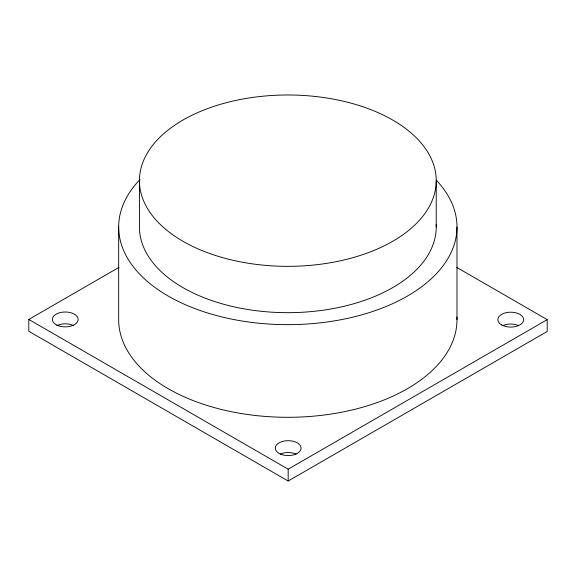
<?xml version="1.0" encoding="UTF-8"?>
<svg xmlns="http://www.w3.org/2000/svg" width="576" height="576" viewBox="0 0 576 576"><rect width="100%" height="100%" fill="white"/><g stroke="black" fill="none" stroke-linecap="round" stroke-linejoin="round"><path stroke-width="0.86" d="M456.847 267.473L547.2 319.637L547.2 331.466L288.173 481.018L28.8 331.265L28.8 319.435L119.03 267.343M28.8 319.435L288.173 469.188L547.2 319.637M456.984 226.987L456.984 319.637M436.234 180.662A148.406 85.68 0 0 1 213.624 254.866A148.406 85.68 0 0 1 213.624 106.466A148.406 85.68 0 0 1 436.234 180.662L436.234 226.987M288.173 469.188L288.173 481.018M139.421 180.662L139.421 226.987A148.406 85.68 0 0 0 290.052 312.66A148.406 85.68 0 0 0 436.169 224.424M118.663 226.987L118.663 319.637A169.157 97.661 0 0 0 290.095 417.29A169.157 97.661 0 0 0 456.926 317.016M56.765 325.67A12.895 7.445 0 0 1 73.778 325.67M502.877 325.562A12.895 7.445 0 0 1 518.58 325.562M280.325 454.054A12.895 7.445 0 0 1 296.021 454.054M436.277 180.166A169.157 97.661 0 0 1 287.158 324.655A169.157 97.661 0 0 1 140.018 179.496M501.61 324.9A12.895 7.445 0 0 0 523.188 321.566A12.895 7.445 0 0 0 507.391 312.444A12.895 7.445 0 0 0 501.61 324.9M281.729 454.572A12.895 7.445 0 0 0 301.068 448.128A12.895 7.445 0 0 0 281.729 441.684A12.895 7.445 0 0 0 281.729 454.572M58.824 325.886A12.895 7.445 0 0 0 78.163 319.435A12.895 7.445 0 0 0 58.824 312.991A12.895 7.445 0 0 0 58.824 325.886"/></g></svg>
